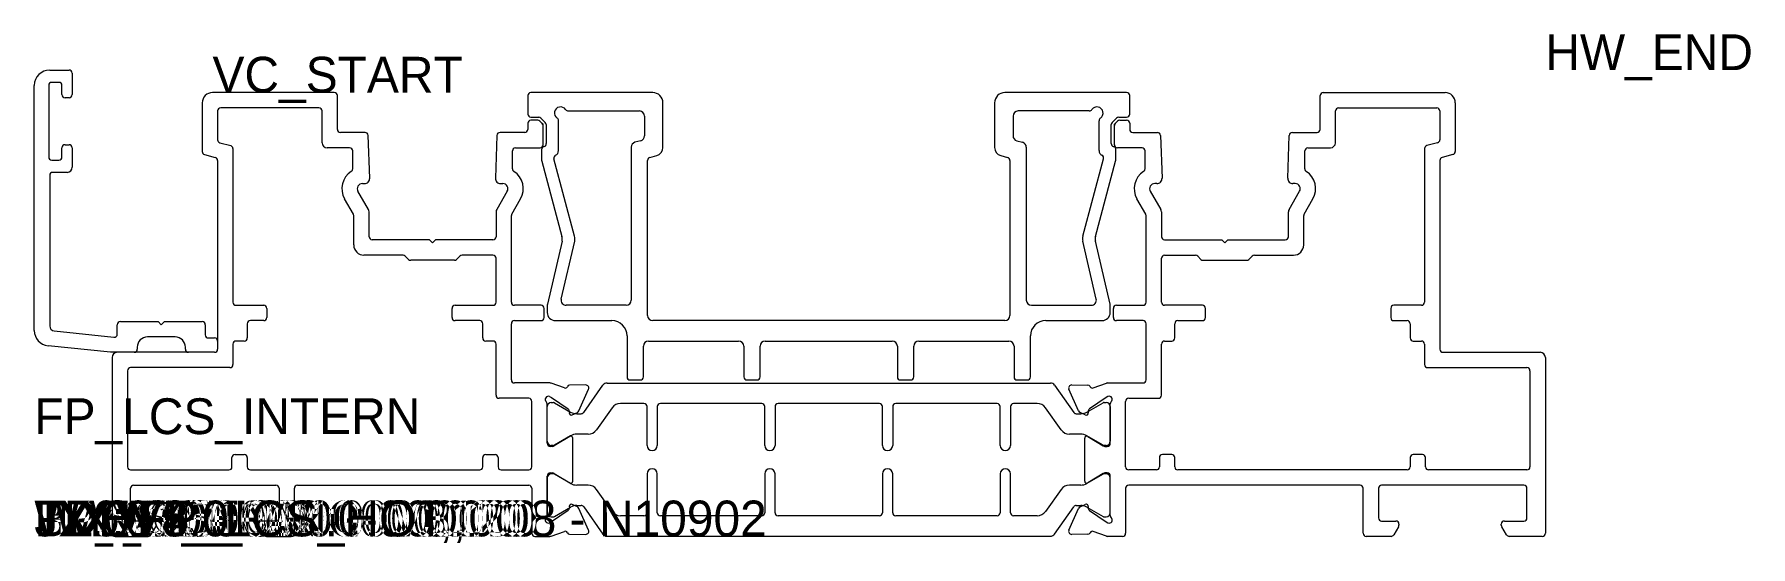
# Model space of a CAD drawing. Header units: metres. Extents: x 0 to 168, y -1 to 49.
import ezdxf

# ---------------------------------------------------------------- set-up
doc = ezdxf.new("R2010")
doc.units = ezdxf.units.M

msp = doc.modelspace()

# ---------------------------------------------------------------- linework, layer by layer
for p, q in [((1.5, 45.6), (3.4, 45.6)), ((3.7, 45.3), (3.7, 43.2)), ((0, 20.133661), (0, 44.1)), ((1.402022, 44.1), (1.402022, 37.1)), ((2.4, 44.4), (1.702022, 44.4)), ((2.7, 43.2), (2.7, 44.1)), ((3.4, 42.9), (3, 42.9)), ((16.40357, 42.4), (16.40357, 37.632122)), ((29.30357, 43.4), (17.40357, 43.4)), ((29.60357, 39.8), (29.60357, 43.1)), ((48.20357, 43.1), (48.20357, 41.3)), ((60.40357, 43.4), (48.50357, 43.4)), ((61.40357, 38.014622), (61.40357, 42.4)), ((93.80357, 42.4), (93.80357, 38.014622)), ((106.70357, 43.4), (94.80357, 43.4)), ((107.00357, 41.3), (107.00357, 43.1)), ((125.60357, 39.8), (125.60357, 43.1)), ((125.90357, 43.4), (137.80357, 43.4)), ((138.80357, 42.4), (138.80357, 37.632122)), ((17.90357, 41.6), (17.90357, 38.783112)), ((27.80357, 41.9), (18.20357, 41.9)), ((28.10357, 38.5), (28.10357, 41.6)), ((48.20357, 40.4), (48.20357, 39.8)), ((48.50357, 41), (49.279306, 41)), ((49.179306, 40.7), (48.50357, 40.7)), ((49.615702, 40.387868), (49.391438, 40.612132)), ((49.491438, 40.912132), (49.915702, 40.487868)), ((49.70357, 40.3), (49.615702, 40.387868)), ((49.70357, 40.175736), (49.70357, 40.3)), ((50.00357, 40.275736), (50.00357, 38.40604)), ((51.20357, 37.71924), (51.20357, 40.651668)), ((52.151901, 41.6), (59.10357, 41.6)), ((59.60357, 41.1), (59.60357, 39.16704)), ((95.60357, 41.1), (95.60357, 39.16704)), ((103.055238, 41.6), (96.10357, 41.6)), ((104.00357, 37.71924), (104.00357, 40.651668)), ((105.20357, 38.40604), (105.20357, 40.275736)), ((105.291438, 40.487868), (105.715702, 40.912132)), ((105.50357, 40.3), (105.591438, 40.387868)), ((105.50357, 40.175736), (105.50357, 40.3)), ((105.591438, 40.387868), (105.815702, 40.612132)), ((105.927834, 41), (106.70357, 41)), ((106.027834, 40.7), (106.70357, 40.7)), ((107.00357, 40.4), (107.00357, 39.8)), ((127.10357, 38.5), (127.10357, 41.6)), ((127.40357, 41.9), (137.00357, 41.9)), ((137.30357, 41.6), (137.30357, 38.783112)), ((32.313863, 39.5), (29.90357, 39.5)), ((32.760104, 35.017449), (32.613681, 39.21047)), ((45.193459, 39.21047), (45.047036, 35.017449)), ((47.90357, 39.5), (45.493277, 39.5)), ((49.70357, 38.3), (49.70357, 40.175736)), ((59.232401, 38.683922), (58.674739, 38.535212)), ((95.974739, 38.683922), (96.532401, 38.535212)), ((105.50357, 38.3), (105.50357, 40.175736)), ((107.30357, 39.5), (109.713863, 39.5)), ((110.013681, 39.21047), (110.160104, 35.017449)), ((122.447036, 35.017449), (122.593459, 39.21047)), ((122.893277, 39.5), (125.30357, 39.5)), ((2.7, 37.1), (2.7, 38)), ((3, 38.3), (3.4, 38.3)), ((3.7, 38), (3.7, 36.1)), ((16.625924, 37.342344), (17.681216, 37.059579)), ((18.125924, 38.493334), (19.181216, 38.21057)), ((19.40357, 37.920792), (19.40357, 22.9)), ((30.80357, 38), (28.60357, 38)), ((31.10357, 35.936708), (31.10357, 37.7)), ((46.70357, 35.936708), (46.70357, 37.7)), ((47.00357, 38), (49.40357, 38)), ((49.549999, 37.81951), (49.549999, 36.935033)), ((49.811264, 38.126036), (49.742306, 38.099514)), ((52.775889, 29.361037), (50.760686, 36.921142)), ((58.30357, 38.052095), (58.30357, 23.1)), ((60.126271, 37.059387), (60.8097, 37.241635)), ((94.39744, 37.241635), (95.080869, 37.059387)), ((96.90357, 38.052095), (96.90357, 23.1)), ((102.431251, 29.361037), (104.446454, 36.921142)), ((105.464834, 38.099514), (105.395876, 38.126036)), ((105.65714, 36.935033), (105.65714, 37.81951)), ((108.20357, 38), (105.80357, 38)), ((108.50357, 35.936708), (108.50357, 37.7)), ((124.10357, 35.936708), (124.10357, 37.7)), ((124.40357, 38), (126.60357, 38)), ((135.80357, 37.920792), (135.80357, 22.9)), ((137.081216, 38.493334), (136.025924, 38.21057)), ((138.581216, 37.342344), (137.525924, 37.059579)), ((1.5, 35.3), (1.5, 20.583863)), ((1.702022, 36.8), (2.4, 36.8)), ((3.2, 35.6), (1.8, 35.6)), ((17.90357, 36.769802), (17.90357, 18.3)), ((49.583738, 36.677469), (51.539542, 29.340201)), ((59.90357, 21.6), (59.90357, 36.769516)), ((95.30357, 36.769516), (95.30357, 21.6)), ((103.667597, 29.340201), (105.623402, 36.677469)), ((137.30357, 36.769802), (137.30357, 18.3)), ((32.636583, 31.973961), (31.611187, 33.75)), ((32.044199, 34.5), (32.260409, 34.5)), ((46.195953, 33.75), (45.170557, 31.973961)), ((45.546731, 34.5), (45.762941, 34.5)), ((109.011187, 33.75), (110.036583, 31.973961)), ((109.660409, 34.5), (109.444199, 34.5)), ((122.570557, 31.973961), (123.595953, 33.75)), ((123.162941, 34.5), (122.946731, 34.5)), ((31.163378, 31.525628), (30.312148, 33)), ((46.643738, 31.525585), (47.494992, 33)), ((108.563402, 31.525585), (107.712148, 33)), ((124.043762, 31.525628), (124.894992, 33)), ((31.20357, 28.5), (31.20357, 31.375628)), ((32.70357, 29.3), (32.70357, 31.723961)), ((45.10357, 31.723961), (45.10357, 29.3)), ((46.603545, 22.9), (46.603545, 31.375585)), ((108.603595, 22.9), (108.603595, 31.375585)), ((110.10357, 31.723961), (110.10357, 29.3)), ((122.50357, 29.3), (122.50357, 31.723961)), ((124.00357, 28.5), (124.00357, 31.375628)), ((38.60357, 29), (33.00357, 29)), ((38.90357, 28.7), (38.60357, 29)), ((39.20357, 29), (38.90357, 28.7)), ((44.80357, 29), (39.20357, 29)), ((51.547672, 28.857777), (50.129179, 22.710971)), ((51.476438, 23.21243), (52.784019, 28.878613)), ((103.730702, 23.21243), (102.423121, 28.878613)), ((105.077961, 22.710971), (103.659467, 28.857777)), ((110.40357, 29), (116.00357, 29)), ((116.00357, 29), (116.30357, 28.7)), ((116.30357, 28.7), (116.60357, 29)), ((116.60357, 29), (122.20357, 29)), ((36.029306, 27.5), (32.20357, 27.5)), ((36.565702, 27.087868), (36.241438, 27.412132)), ((41.029306, 27), (36.777834, 27)), ((41.565702, 27.412132), (41.241438, 27.087868)), ((44.803545, 27.5), (41.777834, 27.5)), ((45.103545, 22.9), (45.103545, 27.2)), ((110.103595, 22.9), (110.103595, 27.2)), ((110.403595, 27.5), (113.429306, 27.5)), ((113.641438, 27.412132), (113.965702, 27.087868)), ((114.177834, 27), (118.429306, 27)), ((118.641438, 27.087868), (118.965702, 27.412132)), ((119.177834, 27.5), (123.00357, 27.5)), ((19.70357, 22.6), (22.40357, 22.6)), ((22.70357, 22.3), (22.70357, 21.4)), ((40.803545, 21.4), (40.803545, 22.3)), ((41.103545, 22.6), (44.803545, 22.6)), ((49.503545, 22.6), (46.903545, 22.6)), ((49.803545, 21.4), (49.803545, 22.3)), ((50.10357, 22.486112), (50.10357, 21.9)), ((57.80357, 22.6), (51.963634, 22.6)), ((97.40357, 22.6), (103.243506, 22.6)), ((105.10357, 21.9), (105.10357, 22.486112)), ((105.403595, 21.4), (105.403595, 22.3)), ((105.703595, 22.6), (108.303595, 22.6)), ((114.103595, 22.6), (110.403595, 22.6)), ((114.403595, 21.4), (114.403595, 22.3)), ((132.50357, 22.3), (132.50357, 21.4)), ((135.50357, 22.6), (132.80357, 22.6)), ((8.10357, 19.772782), (8.10357, 20.7)), ((8.40357, 21), (12.10357, 21)), ((12.10357, 21), (12.40357, 20.7)), ((12.40357, 20.7), (12.70357, 21)), ((12.70357, 21), (16.40357, 21)), ((16.70357, 20.7), (16.70357, 19.7)), ((20.80357, 20.8), (20.80357, 19.4)), ((22.40357, 21.1), (21.10357, 21.1)), ((43.503545, 21.1), (41.103545, 21.1)), ((43.803545, 19.4), (43.803545, 20.8)), ((46.603545, 15.3), (46.603545, 20.8)), ((46.903545, 21.1), (49.503545, 21.1)), ((50.90357, 21.1), (56.40357, 21.1)), ((94.80357, 21.1), (60.40357, 21.1)), ((98.80357, 21.1), (104.30357, 21.1)), ((108.303595, 21.1), (105.703595, 21.1)), ((108.603595, 15.3), (108.603595, 20.8)), ((111.403595, 19.4), (111.403595, 20.8)), ((111.703595, 21.1), (114.103595, 21.1)), ((132.80357, 21.1), (134.10357, 21.1)), ((134.40357, 20.8), (134.40357, 19.4)), ((7.450273, 18), (1.343207, 18.641879)), ((1.947736, 20.086602), (7.772212, 19.474425)), ((10.05357, 18.5), (10.05357, 18.3)), ((13.75357, 19.5), (11.05357, 19.5)), ((14.75357, 18.3), (14.75357, 18.5)), ((17.00357, 19.4), (17.60357, 19.4)), ((17.90357, 19.1), (17.90357, 18.3)), ((19.40357, 18.8), (19.40357, 16.8)), ((20.50357, 19.1), (19.70357, 19.1)), ((44.803545, 19.1), (44.103545, 19.1)), ((45.103545, 13.8), (45.103545, 18.8)), ((57.90357, 19.6), (57.90357, 15.6)), ((59.50357, 15.6), (59.50357, 18.6)), ((60.00357, 19.1), (68.80357, 19.1)), ((69.30357, 18.6), (69.30357, 15.6)), ((70.90357, 15.6), (70.90357, 18.6)), ((71.40357, 19.1), (83.80357, 19.1)), ((84.30357, 18.6), (84.30357, 15.6)), ((85.90357, 15.6), (85.90357, 18.6)), ((86.40357, 19.1), (95.20357, 19.1)), ((95.70357, 18.6), (95.70357, 15.6)), ((97.30357, 15.6), (97.30357, 19.6)), ((110.103595, 13.8), (110.103595, 18.8)), ((110.403595, 19.1), (111.103595, 19.1)), ((134.70357, 19.1), (135.50357, 19.1)), ((135.80357, 18.8), (135.80357, 16.8)), ((9.75357, 18), (7.450273, 18)), ((7.60357, 17.5), (7.60357, 0.3)), ((17.60357, 18), (8.10357, 18)), ((17.60357, 18), (15.05357, 18)), ((137.60357, 18), (147.10357, 18)), ((147.60357, 17.5), (147.60357, 0.3)), ((9.10357, 16.2), (9.10357, 6.8)), ((19.10357, 16.5), (9.40357, 16.5)), ((58.20357, 15.3), (59.20357, 15.3)), ((69.60357, 15.3), (70.60357, 15.3)), ((84.60357, 15.3), (85.60357, 15.3)), ((96.00357, 15.3), (97.00357, 15.3)), ((136.10357, 16.5), (145.80357, 16.5)), ((146.10357, 16.2), (146.10357, 6.8)), ((48.303545, 13.5), (45.403545, 13.5)), ((50.371433, 15), (46.903545, 15)), ((50.325572, 13.674063), (50.508281, 13.592716)), ((51.774862, 14.514145), (50.472947, 14.982303)), ((50.508281, 13.592716), (52.137038, 12.46825)), ((53.867688, 14.80432), (52.28876, 14.793863)), ((53.193751, 12.27383), (54.142401, 14.379345)), ((53.664783, 12.121516), (55.546223, 14.78328)), ((55.954522, 14.994677), (99.252618, 14.994677)), ((99.660917, 14.78328), (101.542357, 12.121516)), ((102.013389, 12.27383), (101.064739, 14.379345)), ((101.339452, 14.80432), (102.91838, 14.793863)), ((104.698859, 13.592716), (103.070102, 12.46825)), ((103.432278, 14.514145), (104.734193, 14.982303)), ((104.881568, 13.674063), (104.698859, 13.592716)), ((104.835707, 15), (108.303595, 15)), ((106.903595, 13.5), (109.803595, 13.5)), ((48.603545, 6.8), (48.603545, 13.2)), ((50.103545, 9.09999), (50.103545, 12.952777)), ((50.10357, 9.294677), (50.10357, 12.694677)), ((50.50357, 13.094677), (50.710014, 13.094677)), ((50.809959, 13.067914), (52.391903, 12.155255)), ((52.265621, 12.197203), (52.256319, 12.082108)), ((52.541392, 11.885299), (53.048815, 12.126019)), ((52.99157, 11.994677), (53.419804, 11.994677)), ((56.432301, 12.571882), (54.90948, 10.417473)), ((59.55357, 12.994677), (57.2489, 12.994677)), ((59.85357, 8.894677), (59.85357, 12.694677)), ((60.85357, 12.694677), (60.85357, 8.894677)), ((71.05357, 12.994677), (61.15357, 12.994677)), ((71.35357, 8.894677), (71.35357, 12.694677)), ((72.35357, 12.694677), (72.35357, 8.894677)), ((82.55357, 12.994677), (72.65357, 12.994677)), ((82.85357, 8.894677), (82.85357, 12.694677)), ((83.85357, 12.694677), (83.85357, 8.894677)), ((94.05357, 12.994677), (84.15357, 12.994677)), ((94.35357, 8.894677), (94.35357, 12.694677)), ((95.35357, 12.694677), (95.35357, 8.894677)), ((97.95824, 12.994677), (95.65357, 12.994677)), ((100.29766, 10.417473), (98.774839, 12.571882)), ((101.787336, 11.994677), (102.21557, 11.994677)), ((102.665748, 11.885299), (102.158325, 12.126019)), ((102.815237, 12.155255), (104.397181, 13.067914)), ((102.941519, 12.197203), (102.95082, 12.082108)), ((104.497125, 13.094677), (104.70357, 13.094677)), ((105.10357, 12.694677), (105.10357, 9.294677)), ((105.103595, 9.09999), (105.103595, 12.952777)), ((106.603595, 6.8), (106.603595, 13.2)), ((50.624739, 8.79999), (50.403545, 8.79999)), ((50.710014, 8.894677), (50.50357, 8.894677)), ((52.299343, 9.7707), (50.781042, 8.843925)), ((52.391903, 9.8341), (50.809959, 8.92144)), ((52.603545, 5.39999), (52.603545, 9.59999)), ((54.09288, 9.994677), (52.99157, 9.994677)), ((102.21557, 9.994677), (101.11426, 9.994677)), ((102.603595, 5.39999), (102.603595, 9.59999)), ((104.397181, 8.92144), (102.815237, 9.8341)), ((102.907797, 9.7707), (104.426098, 8.843925)), ((104.70357, 8.894677), (104.497125, 8.894677)), ((104.582401, 8.79999), (104.803595, 8.79999)), ((19.30357, 6.8), (19.30357, 7.7)), ((19.60357, 8), (20.50357, 8)), ((20.80357, 7.7), (20.80357, 6.8)), ((43.80357, 6.8), (43.80357, 7.7)), ((44.10357, 8), (45.00357, 8)), ((45.30357, 7.7), (45.30357, 6.8)), ((109.90357, 7.7), (109.90357, 6.8)), ((111.10357, 8), (110.20357, 8)), ((111.40357, 6.8), (111.40357, 7.7)), ((134.40357, 7.7), (134.40357, 6.8)), ((135.60357, 8), (134.70357, 8)), ((135.90357, 6.8), (135.90357, 7.7)), ((9.40357, 6.5), (19.00357, 6.5)), ((21.10357, 6.5), (43.50357, 6.5)), ((45.60357, 6.5), (48.303545, 6.5)), ((50.103545, 2.047204), (50.103545, 5.89999)), ((50.10357, 5.715303), (50.10357, 2.315303)), ((50.403545, 6.19999), (50.624739, 6.19999)), ((50.710014, 6.115303), (50.50357, 6.115303)), ((50.781042, 6.156056), (52.299343, 5.22928)), ((52.391903, 5.175881), (50.809959, 6.08854)), ((59.85357, 6.115303), (59.85357, 2.315303)), ((60.85357, 2.315303), (60.85357, 6.115303)), ((71.35357, 6.115303), (71.35357, 2.315303)), ((72.35357, 2.315303), (72.35357, 6.115303)), ((82.85357, 6.115303), (82.85357, 2.315303)), ((83.85357, 2.315303), (83.85357, 6.115303)), ((94.35357, 6.115303), (94.35357, 2.315303)), ((95.35357, 2.315303), (95.35357, 6.115303)), ((104.397181, 6.08854), (102.815237, 5.175881)), ((104.426098, 6.156056), (102.907797, 5.22928)), ((104.70357, 6.115303), (104.497125, 6.115303)), ((104.803595, 6.19999), (104.582401, 6.19999)), ((105.10357, 2.315303), (105.10357, 5.715303)), ((105.103595, 2.047204), (105.103595, 5.89999)), ((109.60357, 6.5), (106.903595, 6.5)), ((134.10357, 6.5), (111.70357, 6.5)), ((145.80357, 6.5), (136.20357, 6.5)), ((9.40357, 1.8), (9.40357, 4.7)), ((9.70357, 5), (23.60357, 5)), ((23.90357, 4.7), (23.90357, 1.8)), ((25.40357, 0.3), (25.40357, 4.7)), ((25.70357, 5), (48.30357, 5)), ((48.60357, 4.7), (48.60357, 0.3)), ((54.09288, 5.015303), (52.99157, 5.015303)), ((56.432301, 2.438099), (54.90948, 4.592508)), ((100.29766, 4.592508), (98.774839, 2.438099)), ((102.21557, 5.015303), (101.11426, 5.015303)), ((106.60357, 4.7), (106.60357, 0.3)), ((129.50357, 5), (106.90357, 5)), ((129.80357, 0.3), (129.80357, 4.7)), ((131.30357, 4.7), (131.30357, 1.8)), ((145.50357, 5), (131.60357, 5)), ((145.80357, 1.8), (145.80357, 4.7)), ((50.50357, 1.915303), (50.710014, 1.915303)), ((52.137038, 2.531731), (50.508281, 1.407265)), ((50.809959, 1.942066), (52.391903, 2.854726)), ((52.256319, 2.917872), (52.265621, 2.802777)), ((53.048815, 2.873962), (52.541392, 3.114681)), ((52.99157, 3.015303), (53.419804, 3.015303)), ((54.142401, 0.620636), (53.193751, 2.726151)), ((53.664783, 2.888465), (55.546223, 0.226701)), ((59.55357, 2.015303), (57.2489, 2.015303)), ((71.05357, 2.015303), (61.15357, 2.015303)), ((82.55357, 2.015303), (72.65357, 2.015303)), ((94.05357, 2.015303), (84.15357, 2.015303)), ((97.95824, 2.015303), (95.65357, 2.015303)), ((99.660917, 0.226701), (101.542357, 2.888465)), ((101.064739, 0.620636), (102.013389, 2.726151)), ((101.787336, 3.015303), (102.21557, 3.015303)), ((102.158325, 2.873962), (102.665748, 3.114681)), ((102.815237, 2.854726), (104.397181, 1.942066)), ((102.95082, 2.917872), (102.941519, 2.802777)), ((103.070102, 2.531731), (104.698859, 1.407265)), ((104.497125, 1.915303), (104.70357, 1.915303)), ((7.90357, 0), (11.133713, 0)), ((11.60357, 1.5), (9.70357, 1.5)), ((11.390961, 0.145651), (11.860818, 0.928746)), ((11.90357, 1.083095), (11.90357, 1.2)), ((21.90357, 1.2), (21.90357, 1.083095)), ((21.946322, 0.928746), (22.416179, 0.145651)), ((23.60357, 1.5), (22.20357, 1.5)), ((22.673427, 0), (25.10357, 0)), ((48.90357, 0), (50.371486, 0)), ((50.508281, 1.407265), (50.325572, 1.325917)), ((50.473, 0.017697), (51.774862, 0.485836)), ((52.28876, 0.206117), (53.867688, 0.19566)), ((55.954522, 0.015303), (99.252618, 0.015303)), ((102.91838, 0.206117), (101.339452, 0.19566)), ((104.73414, 0.017697), (103.432278, 0.485836)), ((104.698859, 1.407265), (104.881568, 1.325917)), ((106.30357, 0), (104.835654, 0)), ((132.533713, 0), (130.10357, 0)), ((131.60357, 1.5), (133.00357, 1.5)), ((133.260818, 0.928746), (132.790961, 0.145651)), ((133.30357, 1.2), (133.30357, 1.083095)), ((143.30357, 1.083095), (143.30357, 1.2)), ((143.816179, 0.145651), (143.346322, 0.928746)), ((143.60357, 1.5), (145.50357, 1.5)), ((147.30357, 0), (144.073427, 0))]:
    msp.add_line(p, q)
for centre, radius, start, end in [((1.5, 44.1), 1.5, 90, 180), ((3.4, 45.3), 0.3, 0, 90), ((1.702022, 44.1), 0.3, 90, 180), ((2.4, 44.1), 0.3, 0, 90), ((3, 43.2), 0.3, 180, 270), ((3.4, 43.2), 0.3, 270, 0), ((17.40357, 42.4), 1, 90, 180), ((29.30357, 43.1), 0.3, 0, 90), ((48.50357, 43.1), 0.3, 90, 180), ((51.40357, 41.4), 0.6, 33.748989, 236.251011), ((60.40357, 42.4), 1, 0, 90), ((94.80357, 42.4), 1, 90, 180), ((103.80357, 41.4), 0.6, 303.748989, 146.251011), ((106.70357, 43.1), 0.3, 0, 90), ((125.90357, 43.1), 0.3, 90, 180), ((137.80357, 42.4), 1, 0, 90), ((18.20357, 41.6), 0.3, 90, 180), ((27.80357, 41.6), 0.3, 0, 90), ((48.50357, 41.3), 0.3, 180, 270), ((48.50357, 40.4), 0.3, 90, 180), ((49.179306, 40.4), 0.3, 45, 90), ((49.279306, 40.7), 0.3, 45, 90), ((49.40357, 40.175736), 0.3, 0, 45), ((49.70357, 40.275736), 0.3, 0, 45), ((50.90357, 40.651668), 0.3, 0, 56.251011), ((52.151901, 41.9), 0.3, 213.748989, 270), ((59.10357, 41.1), 0.5, 0, 90), ((96.10357, 41.1), 0.5, 90, 180), ((103.055238, 41.9), 0.3, 270, 326.251011), ((104.30357, 40.651668), 0.3, 123.748989, 180), ((105.50357, 40.275736), 0.3, 135, 180), ((105.80357, 40.175736), 0.3, 135, 180), ((105.927834, 40.7), 0.3, 90, 135), ((106.027834, 40.4), 0.3, 90, 135), ((106.70357, 41.3), 0.3, 270, 0), ((106.70357, 40.4), 0.3, 0, 90), ((127.40357, 41.6), 0.3, 90, 180), ((137.00357, 41.6), 0.3, 0, 90), ((18.20357, 38.783112), 0.3, 180, 255), ((29.90357, 39.8), 0.3, 180, 270), ((32.313863, 39.2), 0.3, 2, 90), ((45.493277, 39.2), 0.3, 90, 178), ((47.90357, 39.8), 0.3, 270, 0), ((59.10357, 39.16704), 0.5, 284.931417, 0), ((96.10357, 39.16704), 0.5, 180, 255.068583), ((107.30357, 39.8), 0.3, 180, 270), ((109.713863, 39.2), 0.3, 2, 90), ((122.893277, 39.2), 0.3, 90, 178), ((125.30357, 39.8), 0.3, 270, 0), ((137.00357, 38.783112), 0.3, 285, 0), ((1.702022, 37.1), 0.3, 180, 270), ((2.4, 37.1), 0.3, 270, 0), ((3, 38), 0.3, 90, 180), ((3.4, 38), 0.3, 0, 90), ((16.70357, 37.632122), 0.3, 180, 255), ((17.60357, 36.769802), 0.3, 0, 75), ((19.10357, 37.920792), 0.3, 0, 75), ((28.60357, 38.5), 0.5, 180, 270), ((30.80357, 37.7), 0.3, 0, 90), ((47.00357, 37.7), 0.3, 90, 180), ((49.40357, 38.3), 0.3, 270, 0), ((49.849999, 37.81951), 0.3, 111.037511, 180), ((50.549999, 36.935033), 1, 180, 194.925581), ((49.70357, 38.40604), 0.3, 291.037511, 0), ((51.050564, 36.998411), 0.3, 115.705312, 194.925581), ((50.70357, 37.71924), 0.5, 295.705312, 0), ((58.80357, 38.052095), 0.5, 104.931417, 180), ((60.20357, 36.769516), 0.3, 104.931417, 180), ((60.60357, 38.014622), 0.8, 284.931417, 0), ((94.60357, 38.014622), 0.8, 180, 255.068583), ((95.00357, 36.769516), 0.3, 0, 75.068583), ((96.40357, 38.052095), 0.5, 0, 75.068583), ((104.50357, 37.71924), 0.5, 180, 244.294688), ((104.156576, 36.998411), 0.3, 345.074419, 64.294688), ((105.50357, 38.40604), 0.3, 180, 248.962489), ((105.35714, 37.81951), 0.3, 0, 68.962489), ((105.80357, 38.3), 0.3, 180, 270), ((104.65714, 36.935033), 1, 345.074419, 0), ((108.20357, 37.7), 0.3, 0, 90), ((124.40357, 37.7), 0.3, 90, 180), ((126.60357, 38.5), 0.5, 270, 0), ((136.10357, 37.920792), 0.3, 105, 180), ((137.60357, 36.769802), 0.3, 105, 180), ((138.50357, 37.632122), 0.3, 285, 0), ((1.8, 35.3), 0.3, 90, 180), ((3.2, 36.1), 0.5, 270, 0), ((32.044199, 34), 2, 122.643077, 210), ((30.80357, 35.936708), 0.3, 302.643077, 0), ((47.00357, 35.936708), 0.3, 180, 237.356923), ((45.762941, 34), 2, 330, 57.356923), ((109.444199, 34), 2, 122.643077, 210), ((108.20357, 35.936708), 0.3, 302.643077, 0), ((124.40357, 35.936708), 0.3, 180, 237.356923), ((123.162941, 34), 2, 330, 57.356923), ((32.044199, 34), 0.5, 90, 210), ((32.260409, 35), 0.5, 270, 2), ((45.546731, 35), 0.5, 178, 270), ((45.762941, 34), 0.5, 330, 90), ((109.444199, 34), 0.5, 90, 210), ((109.660409, 35), 0.5, 270, 2), ((122.946731, 35), 0.5, 178, 270), ((123.162941, 34), 0.5, 330, 90), ((32.20357, 31.723961), 0.5, 0, 30), ((45.60357, 31.723961), 0.5, 150, 180), ((109.60357, 31.723961), 0.5, 0, 30), ((123.00357, 31.723961), 0.5, 150, 180), ((30.90357, 31.375628), 0.3, 0, 30), ((46.903545, 31.375585), 0.3, 150, 180), ((108.303595, 31.375585), 0.3, 0, 30), ((124.30357, 31.375628), 0.3, 150, 180), ((33.00357, 29.3), 0.3, 180, 270), ((44.80357, 29.3), 0.3, 270, 0), ((50.573281, 29.082637), 1, 347.005383, 14.925581), ((51.809628, 29.103472), 1, 347.005383, 14.925581), ((103.397512, 29.103472), 1, 165.074419, 192.994617), ((104.633859, 29.082637), 1, 165.074419, 192.994617), ((110.40357, 29.3), 0.3, 180, 270), ((122.20357, 29.3), 0.3, 270, 0), ((32.20357, 28.5), 1, 180, 270), ((36.029306, 27.2), 0.3, 45, 90), ((36.777834, 27.3), 0.3, 225, 270), ((41.029306, 27.3), 0.3, 270, 315), ((41.777834, 27.2), 0.3, 90, 135), ((44.803545, 27.2), 0.3, 0, 90), ((110.403595, 27.2), 0.3, 90, 180), ((113.429306, 27.2), 0.3, 45, 90), ((114.177834, 27.3), 0.3, 225, 270), ((118.429306, 27.3), 0.3, 270, 315), ((119.177834, 27.2), 0.3, 90, 135), ((123.00357, 28.5), 1, 270, 0), ((19.70357, 22.9), 0.3, 180, 270), ((22.40357, 22.3), 0.3, 0, 90), ((41.103545, 22.3), 0.3, 90, 180), ((44.803545, 22.9), 0.3, 270, 0), ((46.903545, 22.9), 0.3, 180, 270), ((49.503545, 22.3), 0.3, 0, 90), ((51.10357, 22.486112), 1, 167.005383, 180), ((50.90357, 21.9), 0.8, 180, 270), ((51.963634, 23.1), 0.5, 167.005383, 270), ((57.80357, 23.1), 0.5, 270, 0), ((97.40357, 23.1), 0.5, 180, 270), ((103.243506, 23.1), 0.5, 270, 12.994617), ((104.30357, 21.9), 0.8, 270, 0), ((104.10357, 22.486112), 1, 0, 12.994617), ((105.703595, 22.3), 0.3, 90, 180), ((108.303595, 22.9), 0.3, 270, 0), ((110.403595, 22.9), 0.3, 180, 270), ((114.103595, 22.3), 0.3, 0, 90), ((132.80357, 22.3), 0.3, 90, 180), ((135.50357, 22.9), 0.3, 270, 0), ((1.5, 20.133661), 1.5, 180, 264), ((2, 20.583863), 0.5, 180, 264), ((8.40357, 20.7), 0.3, 90, 180), ((16.40357, 20.7), 0.3, 0, 90), ((21.10357, 20.8), 0.3, 90, 180), ((22.40357, 21.4), 0.3, 270, 0), ((41.103545, 21.4), 0.3, 180, 270), ((43.503545, 20.8), 0.3, 0, 90), ((46.903545, 20.8), 0.3, 90, 180), ((49.503545, 21.4), 0.3, 270, 0), ((56.40357, 19.6), 1.5, 0, 90), ((60.40357, 21.6), 0.5, 180, 270), ((94.80357, 21.6), 0.5, 270, 0), ((98.80357, 19.6), 1.5, 90, 180), ((105.703595, 21.4), 0.3, 180, 270), ((108.303595, 20.8), 0.3, 0, 90), ((111.703595, 20.8), 0.3, 90, 180), ((114.103595, 21.4), 0.3, 270, 0), ((132.80357, 21.4), 0.3, 180, 270), ((134.10357, 20.8), 0.3, 0, 90), ((7.80357, 19.772782), 0.3, 264, 0), ((11.05357, 18.5), 1, 90, 180), ((13.75357, 18.5), 1, 0, 90), ((17.00357, 19.7), 0.3, 180, 270), ((17.60357, 19.1), 0.3, 0, 90), ((19.70357, 18.8), 0.3, 90, 180), ((20.50357, 19.4), 0.3, 270, 0), ((44.103545, 19.4), 0.3, 180, 270), ((44.803545, 18.8), 0.3, 0, 90), ((60.00357, 18.6), 0.5, 90, 180), ((68.80357, 18.6), 0.5, 0, 90), ((71.40357, 18.6), 0.5, 90, 180), ((83.80357, 18.6), 0.5, 0, 90), ((86.40357, 18.6), 0.5, 90, 180), ((95.20357, 18.6), 0.5, 0, 90), ((110.403595, 18.8), 0.3, 90, 180), ((111.103595, 19.4), 0.3, 270, 0), ((134.70357, 19.4), 0.3, 180, 270), ((135.50357, 18.8), 0.3, 0, 90), ((8.10357, 17.5), 0.5, 90, 180), ((9.75357, 18.3), 0.3, 270, 0), ((15.05357, 18.3), 0.3, 180, 270), ((17.60357, 18.3), 0.3, 270, 0), ((17.60357, 18.3), 0.3, 270, 0), ((19.10357, 16.8), 0.3, 270, 0), ((136.10357, 16.8), 0.3, 180, 270), ((137.60357, 18.3), 0.3, 180, 270), ((147.10357, 17.5), 0.5, 0, 90), ((9.40357, 16.2), 0.3, 90, 180), ((46.903545, 15.3), 0.3, 180, 270), ((58.20357, 15.6), 0.3, 180, 270), ((59.20357, 15.6), 0.3, 270, 0), ((69.60357, 15.6), 0.3, 180, 270), ((70.60357, 15.6), 0.3, 270, 0), ((84.60357, 15.6), 0.3, 180, 270), ((85.60357, 15.6), 0.3, 270, 0), ((96.00357, 15.6), 0.3, 180, 270), ((97.00357, 15.6), 0.3, 270, 0), ((108.303595, 15.3), 0.3, 270, 0), ((145.80357, 16.2), 0.3, 0, 90), ((45.403545, 13.8), 0.3, 180, 270), ((48.303545, 13.2), 0.3, 0, 90), ((50.20357, 13.399981), 0.300009, 66.004713, 228.187329), ((50.371433, 14.7), 0.3, 70.221829, 90), ((51.854381, 14.735282), 0.235, 250.221829, 336), ((52.290316, 14.558868), 0.235, 90, 156), ((53.869675, 14.504327), 0.3, 335.379459, 90), ((55.954522, 14.494677), 0.5, 90, 144.745828), ((99.252618, 14.494677), 0.5, 35.254172, 90), ((101.337465, 14.504327), 0.3, 90, 204.620541), ((102.916824, 14.558868), 0.235, 24, 90), ((103.352759, 14.735282), 0.235, 204, 289.778171), ((104.835707, 14.7), 0.3, 90, 109.778171), ((105.00357, 13.399981), 0.300009, 311.812671, 113.995287), ((106.903595, 13.2), 0.3, 90, 180), ((109.803595, 13.8), 0.3, 270, 0), ((49.803545, 12.952777), 0.3, 0, 48.187329), ((50.50357, 12.694677), 0.4, 90, 180), ((50.710014, 12.894677), 0.2, 60.018361, 90), ((51.966596, 12.22137), 0.3, 355.379459, 55.379459), ((52.455669, 12.065997), 0.2, 175.379459, 295.379459), ((52.99157, 13.194677), 1.2, 240.018361, 270), ((52.920231, 12.397065), 0.3, 295.379459, 335.745828), ((53.419804, 12.294677), 0.3, 270, 324.745828), ((57.2489, 11.994677), 1, 90, 144.745828), ((59.55357, 12.694677), 0.3, 0, 90), ((61.15357, 12.694677), 0.3, 90, 180), ((71.05357, 12.694677), 0.3, 0, 90), ((72.65357, 12.694677), 0.3, 90, 180), ((82.55357, 12.694677), 0.3, 0, 90), ((84.15357, 12.694677), 0.3, 90, 180), ((94.05357, 12.694677), 0.3, 0, 90), ((95.65357, 12.694677), 0.3, 90, 180), ((97.95824, 11.994677), 1, 35.254172, 90), ((101.787336, 12.294677), 0.3, 215.254172, 270), ((102.286909, 12.397065), 0.3, 204.254172, 244.620541), ((102.21557, 13.194677), 1.2, 270, 299.981639), ((102.75147, 12.065997), 0.2, 244.620541, 4.620541), ((103.240544, 12.22137), 0.3, 124.620541, 184.620541), ((104.497125, 12.894677), 0.2, 90, 119.981639), ((104.70357, 12.694677), 0.4, 0, 90), ((105.403595, 12.952777), 0.3, 131.812671, 180), ((54.09288, 10.994677), 1, 270, 324.745828), ((101.11426, 10.994677), 1, 215.254172, 270), ((50.403545, 9.09999), 0.3, 180, 270), ((50.50357, 9.294677), 0.4, 180, 270), ((50.624739, 9.09999), 0.3, 270, 301.4), ((50.710014, 9.094677), 0.2, 270, 299.981639), ((52.403545, 9.59999), 0.2, 0, 121.4), ((52.99157, 8.794677), 1.2, 90, 119.981639), ((60.35357, 8.894677), 0.5, 180, 0), ((71.85357, 8.894677), 0.5, 180, 0), ((83.35357, 8.894677), 0.5, 180, 0), ((94.85357, 8.894677), 0.5, 180, 0), ((102.21557, 8.794677), 1.2, 60.018361, 90), ((102.803595, 9.59999), 0.2, 58.6, 180), ((104.497125, 9.094677), 0.2, 240.018361, 270), ((104.582401, 9.09999), 0.3, 238.6, 270), ((104.70357, 9.294677), 0.4, 270, 0), ((104.803595, 9.09999), 0.3, 270, 0), ((9.40357, 6.8), 0.3, 180, 270), ((19.00357, 6.8), 0.3, 270, 0), ((19.60357, 7.7), 0.3, 90, 180), ((20.50357, 7.7), 0.3, 0, 90), ((21.10357, 6.8), 0.3, 180, 270), ((43.50357, 6.8), 0.3, 270, 0), ((44.10357, 7.7), 0.3, 90, 180), ((45.00357, 7.7), 0.3, 0, 90), ((45.60357, 6.8), 0.3, 180, 270), ((48.303545, 6.8), 0.3, 270, 0), ((106.903595, 6.8), 0.3, 180, 270), ((109.60357, 6.8), 0.3, 270, 0), ((110.20357, 7.7), 0.3, 90, 180), ((111.10357, 7.7), 0.3, 0, 90), ((111.70357, 6.8), 0.3, 180, 270), ((134.10357, 6.8), 0.3, 270, 0), ((134.70357, 7.7), 0.3, 90, 180), ((135.60357, 7.7), 0.3, 0, 90), ((136.20357, 6.8), 0.3, 180, 270), ((145.80357, 6.8), 0.3, 270, 0), ((50.403545, 5.89999), 0.3, 90, 180), ((50.50357, 5.715303), 0.4, 90, 180), ((50.624739, 5.89999), 0.3, 58.6, 90), ((50.710014, 5.915303), 0.2, 60.018361, 90), ((52.403545, 5.39999), 0.2, 238.6, 0), ((52.99157, 6.215303), 1.2, 240.018361, 270), ((60.35357, 6.115303), 0.5, 0, 180), ((71.85357, 6.115303), 0.5, 0, 180), ((83.35357, 6.115303), 0.5, 0, 180), ((94.85357, 6.115303), 0.5, 0, 180), ((102.21557, 6.215303), 1.2, 270, 299.981639), ((102.803595, 5.39999), 0.2, 180, 301.4), ((104.497125, 5.915303), 0.2, 90, 119.981639), ((104.582401, 5.89999), 0.3, 90, 121.4), ((104.70357, 5.715303), 0.4, 0, 90), ((104.803595, 5.89999), 0.3, 0, 90), ((9.70357, 4.7), 0.3, 90, 180), ((23.60357, 4.7), 0.3, 0, 90), ((25.70357, 4.7), 0.3, 90, 180), ((48.30357, 4.7), 0.3, 0, 90), ((54.09288, 4.015303), 1, 35.254172, 90), ((101.11426, 4.015303), 1, 90, 144.745828), ((106.90357, 4.7), 0.3, 90, 180), ((129.50357, 4.7), 0.3, 0, 90), ((131.60357, 4.7), 0.3, 90, 180), ((145.50357, 4.7), 0.3, 0, 90), ((9.70357, 1.8), 0.3, 180, 270), ((23.60357, 1.8), 0.3, 270, 0), ((50.20357, 1.6), 0.300009, 131.812671, 293.995287), ((49.803545, 2.047204), 0.3, 311.812671, 0), ((50.50357, 2.315303), 0.4, 180, 270), ((50.710014, 2.115303), 0.2, 270, 299.981639), ((51.966596, 2.77861), 0.3, 304.620541, 4.620541), ((52.455669, 2.933983), 0.2, 64.620541, 184.620541), ((52.99157, 1.815303), 1.2, 90, 119.981639), ((52.920231, 2.602915), 0.3, 24.254172, 64.620541), ((53.419804, 2.715303), 0.3, 35.254172, 90), ((57.2489, 3.015303), 1, 215.254172, 270), ((59.55357, 2.315303), 0.3, 270, 0), ((61.15357, 2.315303), 0.3, 180, 270), ((71.05357, 2.315303), 0.3, 270, 0), ((72.65357, 2.315303), 0.3, 180, 270), ((82.55357, 2.315303), 0.3, 270, 0), ((84.15357, 2.315303), 0.3, 180, 270), ((94.05357, 2.315303), 0.3, 270, 0), ((95.65357, 2.315303), 0.3, 180, 270), ((97.95824, 3.015303), 1, 270, 324.745828), ((101.787336, 2.715303), 0.3, 90, 144.745828), ((102.286909, 2.602915), 0.3, 115.379459, 155.745828), ((102.21557, 1.815303), 1.2, 60.018361, 90), ((102.75147, 2.933983), 0.2, 355.379459, 115.379459), ((103.240544, 2.77861), 0.3, 175.379459, 235.379459), ((104.497125, 2.115303), 0.2, 240.018361, 270), ((104.70357, 2.315303), 0.4, 270, 0), ((105.00357, 1.6), 0.300009, 246.004713, 48.187329), ((105.403595, 2.047204), 0.3, 180, 228.187329), ((131.60357, 1.8), 0.3, 180, 270), ((145.50357, 1.8), 0.3, 270, 0), ((7.90357, 0.3), 0.3, 180, 270), ((11.133713, 0.3), 0.3, 270, 329.036243), ((11.60357, 1.2), 0.3, 0, 90), ((11.60357, 1.083095), 0.3, 329.036243, 0), ((22.20357, 1.2), 0.3, 90, 180), ((22.20357, 1.083095), 0.3, 180, 210.963757), ((22.673427, 0.3), 0.3, 210.963757, 270), ((25.10357, 0.3), 0.3, 270, 0), ((48.90357, 0.3), 0.3, 180, 270), ((50.371486, 0.3), 0.3, 270, 289.778171), ((51.854381, 0.264699), 0.235, 24, 109.778171), ((52.290316, 0.441112), 0.235, 204, 270), ((53.869675, 0.495654), 0.3, 270, 24.620541), ((55.954522, 0.515303), 0.5, 215.254172, 270), ((99.252618, 0.515303), 0.5, 270, 324.745828), ((101.337465, 0.495654), 0.3, 155.379459, 270), ((102.916824, 0.441112), 0.235, 270, 336), ((103.352759, 0.264699), 0.235, 70.221829, 156), ((104.835654, 0.3), 0.3, 250.221829, 270), ((106.30357, 0.3), 0.3, 270, 0), ((130.10357, 0.3), 0.3, 180, 270), ((132.533713, 0.3), 0.3, 270, 329.036243), ((133.00357, 1.2), 0.3, 0, 90), ((133.00357, 1.083095), 0.3, 329.036243, 0), ((143.60357, 1.2), 0.3, 90, 180), ((143.60357, 1.083095), 0.3, 180, 210.963757), ((144.073427, 0.3), 0.3, 210.963757, 270), ((147.30357, 0.3), 0.3, 270, 0)]:
    msp.add_arc(centre, radius, start, end)

# ---------------------------------------------------------------- texts
for tag, p in [('HW_END', (147.60357, 45.6)), ('VC_START', (17.40357, 43.4)), ('FP_LCS_INTERN', (0, 10)), ('WX:0', (0, 0)), ('WY:0', (0, 0)), ('WX:0', (0, 0)), ('WY:0', (0, 0)), ('JX:0', (0, 0)), ('JY:0', (0, 0)), ('JX:0', (0, 0)), ('JY:0', (0, 0)), ('TDEV3:0', (0, 0)), ('TDEV4:0', (0, 0)), ('TDEV5:0', (0, 0)), ('TDEV:0', (0, 0)), ('TDEV2:0', (0, 0)), ('TDEV3:0', (0, 0)), ('TDEV4:0', (0, 0)), ('TDEV5:0', (0, 0)), ('GLASS_MIN:0.000000', (0, 0)), ('GLASS_MAX:0.000000', (0, 0)), ('BL01:6500.000000,,1', (0, 0)), ('HW_START', (0, 0)), ('FP_LCS_ORIG', (0, 0)), ('PANE_WIDTH:0', (0, 0)), ('MIN_VETRO:0', (0, 0)), ('MAX_VETRO:0', (0, 0)), ('DESC:U10020 - V31208 - N10902', (0, 0)), ('DENS:0', (0, 0)), ('PANE_WIDTH:0', (0, 0)), ('MIN_VETRO:0', (0, 0)), ('MAX_VETRO:0', (0, 0)), ('VC_END', (7.90357, 0)), ('FP_LCS_HOT', (10, 0))]:
    msp.add_attdef(tag, p, '', height=3.5)

doc.saveas('drawing.dxf')
